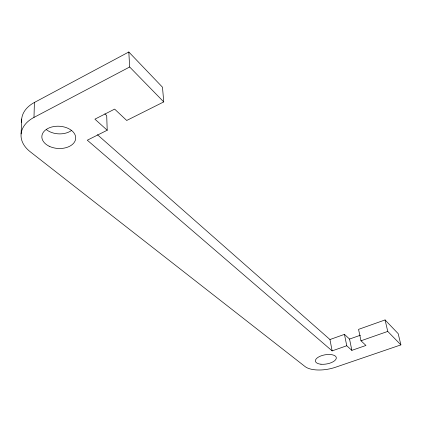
<?xml version="1.0" encoding="UTF-8"?>
<svg xmlns="http://www.w3.org/2000/svg" width="422" height="422" viewBox="0 0 422 422"><rect width="100%" height="100%" fill="white"/><g stroke="black" fill="none" stroke-linecap="round" stroke-linejoin="round"><path stroke-width="0.63" d="M33.982 117.411L34.409 102.467L128.81 51.996L162.496 87.217L163.741 101.908L126.705 120.465L114.631 109.108L94.908 119.162L107.209 130.229L87.301 140.204L332.125 350.882L346.757 345.766L351.858 350.355L365.958 345.46L360.984 340.786L358.552 329.366L385.07 319.939L398.189 333.66L400.9 344.885L335.411 367.282A23.416 10.27 -9.8 0 1 305.095 366.586L30.194 151.73A36.83 24.196 3.3 0 1 33.982 117.411L129.66 66.992L128.81 51.996M21.1 133.922L21.686 119.062M97.445 134.729L329.957 339.531L344.452 334.377L349.543 339.056L351.858 350.355M349.543 339.056L360.472 335.205M360.984 340.786L387.755 331.418L400.9 344.885M104.841 113.866L106.708 115.586L107.209 130.229M129.66 66.992L163.741 101.908M385.07 319.939L387.755 331.418M344.452 334.377L346.757 345.766M329.957 339.531L332.125 350.882M21.701 122.285A36.371 24.376 3.8 0 1 34.409 102.467M71.35 130.583A16.743 11.22 3.7 0 1 46.457 129.707M49.142 146.218A16.954 11.136 3.3 0 0 75.659 138.827A16.954 11.136 3.3 0 0 51.537 127.054A16.954 11.136 3.3 0 0 49.142 146.218M320.973 364.223A10.597 4.647 -9.8 0 0 336.313 357.74A10.597 4.647 -9.8 0 0 320.261 356.184A10.597 4.647 -9.8 0 0 320.973 364.223"/></g></svg>
